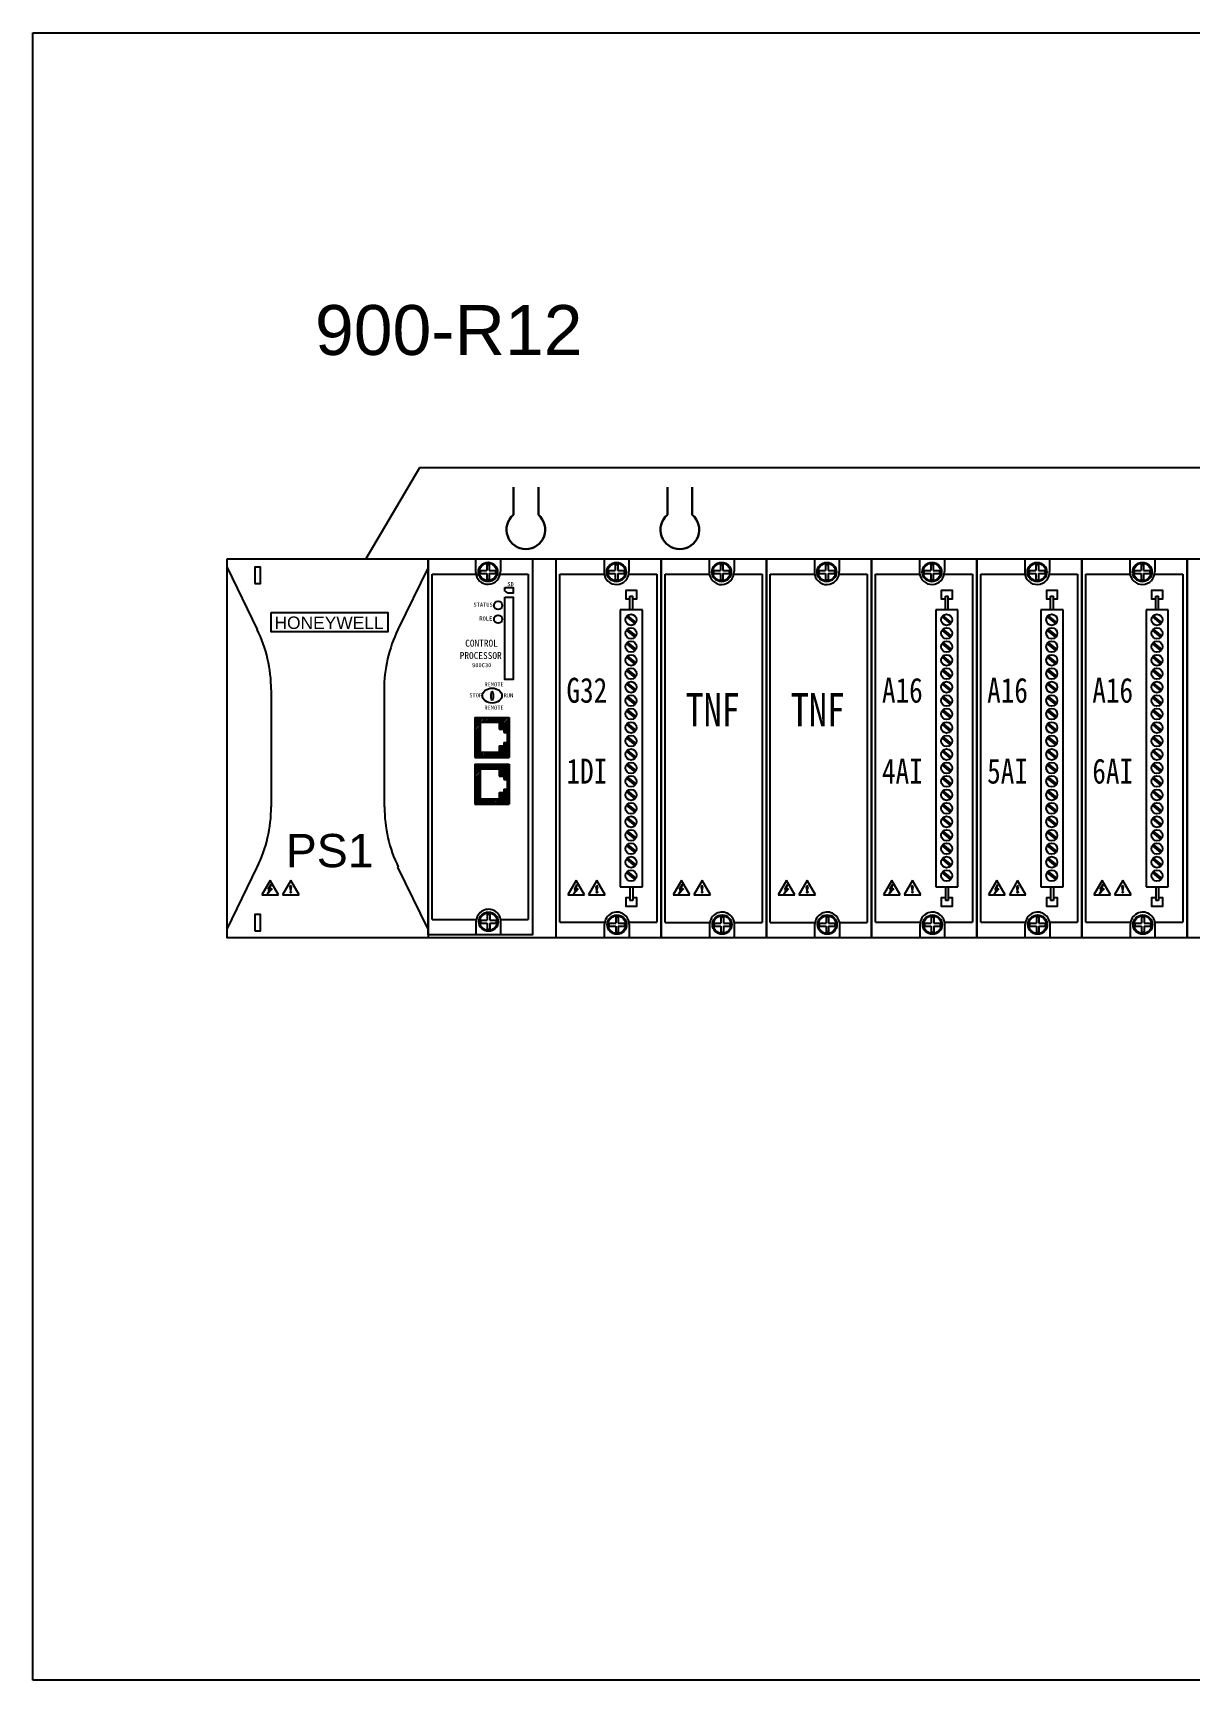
# Model space of a CAD drawing. Extents: x -156069 to -122631, y 9787 to 31117.
# Drawn here: x -156069 to -153985, y 24028 to 26998 of the extents above; entities that cross this region are included whole.
import ezdxf
from ezdxf.enums import TextEntityAlignment as Align

# ---------------------------------------------------------------- set-up
doc = ezdxf.new("R2010")
doc.units = 0
doc.layers.get('0').update_dxf_attribs({"linetype": 'CONTINUOUS'})
for name, color, linetype in [('1', 143, 'CONTINUOUS'), ('Title Block', 7, 'CONTINUOUS'), ('증설con', 4, 'CONTINUOUS')]:
    doc.layers.add(name, color=color, linetype=linetype)
doc.layers.add('AM_0', color=7, linetype='CONTINUOUS', lineweight=30)
doc.styles.add('Arial', font='arial.ttf')
doc.styles.get("Standard").update_dxf_attribs({"font": ''})
doc.styles.get('Standard').set_extended_font_data('SimSun')

# ---------------------------------------------------------------- blocks, each defined once
blk = doc.blocks.new('900P01-0301')
for p, q in [((20484.5, 3992.88), (20495.39, 3970.44)), ((20557.1, 3992.85), (20546.21, 3970.41)), ((20500.4, 3948.61), (20500.4, 3906.39)), ((20541.2, 3948.59), (20541.2, 3906.36)), ((20484.5, 3862.12), (20495.39, 3884.56)), ((20557.1, 3862.12), (20546.21, 3884.56))]:
    blk.add_line(p, q)
at = {"color": 1}
blk.add_lwpolyline([(20500.42, 3976.59), (20542.56, 3976.59), (20542.56, 3969.57), (20500.42, 3969.57)], close=True, dxfattribs=at)
for centre, start, end in [((20450.4, 3948.61), 0, 25.87779), ((20591.2, 3948.59), 154.12221, 180), ((20450.4, 3906.39), 334.12221, 0), ((20591.33, 3906.36), 180, 205.87779)]:
    blk.add_arc(centre, 50, start, end)
at = {"layer": 'Title Block', "color": 0}
for p, q in [((20500, 3879.7), (20497, 3874.5)), ((20500.72, 3876.75), (20499, 3874.77)), ((20500, 3876.5), (20499, 3874.77)), ((20500.25, 3878.23), (20499.25, 3876.5)), ((20499.25, 3876.5), (20500, 3876.5)), ((20500.25, 3878.23), (20499.85, 3876.75)), ((20499.85, 3876.75), (20500.72, 3876.75)), ((20503, 3874.5), (20500, 3879.7)), ((20507.5, 3879.7), (20504.5, 3874.5)), ((20507.5, 3876), (20507.23, 3877.52)), ((20510.5, 3874.5), (20507.5, 3879.7)), ((20507.5, 3876), (20507.77, 3877.52)), ((20497, 3874.5), (20503, 3874.5)), ((20504.5, 3874.5), (20510.5, 3874.5))]:
    blk.add_line(p, q, dxfattribs=at)
for points in [[(20484.5, 3996), (20557.1, 3996), (20557.1, 3859), (20484.5, 3859)], [(20494.5, 3987), (20496.5, 3987), (20496.5, 3993), (20494.5, 3993)], [(20494.5, 3861.5), (20496.5, 3861.5), (20496.5, 3867.5), (20494.5, 3867.5)]]:
    blk.add_lwpolyline(points, close=True, dxfattribs=at)
blk.add_circle((20507.5, 3875.5), 0.2, dxfattribs=at)
blk.add_arc((20507.5, 3877.48), 0.27, 5.30022, 177.39045, dxfattribs=at)
at = {"color": 1, "linetype": 'Continuous', "lineweight": 0, "style": 'Arial'}
blk.add_text('HONEYWELL', height=4.5, dxfattribs=at).set_placement((20521.32, 3970.63, 0), align=Align.CENTER)
blk = doc.blocks.new('900CP1-0200(2)')
for p, q in [((20650.62, 3864.61), (20650.62, 3990.39)), ((20650.62, 3990.39), (20666.59, 3990.39)), ((20666.52, 3996), (20666.52, 3991.02)), ((20675.44, 3990.39), (20685.62, 3990.39)), ((20675.51, 3996), (20675.51, 3991.37)), ((20685.62, 3990.39), (20685.62, 3864.61)), ((20650.62, 3864.61), (20666.77, 3864.61)), ((20675.62, 3864.61), (20685.62, 3864.61)), ((20666.7, 3859), (20666.7, 3863.98)), ((20675.69, 3859), (20675.69, 3863.63))]:
    blk.add_line(p, q)
at = {"color": 7}
for p, q in [((20668.25, 3991.74), (20670.57, 3991.74)), ((20668.25, 3990.67), (20668.25, 3991.74)), ((20668.25, 3990.67), (20670.57, 3990.67)), ((20670.57, 3993.97), (20670.57, 3991.74)), ((20670.57, 3993.97), (20671.47, 3993.97)), ((20670.57, 3990.67), (20670.57, 3988.44)), ((20671.47, 3993.97), (20671.47, 3991.74)), ((20671.47, 3991.74), (20673.78, 3991.74)), ((20671.47, 3990.67), (20671.47, 3988.44)), ((20671.47, 3990.67), (20673.78, 3990.67)), ((20670.57, 3988.44), (20671.47, 3988.44)), ((20666.16, 3938.21), (20666.16, 3923.63)), ((20666.16, 3938.21), (20678.76, 3938.21)), ((20678.76, 3938.21), (20678.76, 3923.63)), ((20666.16, 3923.63), (20678.76, 3923.63)), ((20666.16, 3921.14), (20666.16, 3906.56)), ((20666.16, 3921.14), (20678.76, 3921.14)), ((20678.76, 3921.14), (20678.76, 3906.56)), ((20666.16, 3906.56), (20678.76, 3906.56)), ((20668.44, 3864.33), (20670.75, 3864.33)), ((20668.44, 3863.26), (20668.44, 3864.33)), ((20670.75, 3866.56), (20670.75, 3864.33)), ((20670.75, 3866.56), (20671.65, 3866.56)), ((20671.65, 3866.56), (20671.65, 3864.33)), ((20671.65, 3864.33), (20673.96, 3864.33)), ((20668.44, 3863.26), (20670.75, 3863.26)), ((20670.75, 3863.26), (20670.75, 3861.03)), ((20670.75, 3861.03), (20671.65, 3861.03)), ((20671.65, 3863.26), (20671.65, 3861.03)), ((20671.65, 3863.26), (20673.96, 3863.26))]:
    blk.add_line(p, q, dxfattribs=at)
blk.add_lwpolyline([(20649.2, 3996), (20687.2, 3996), (20687.2, 3859), (20649.2, 3859)], close=True)
for centre, radius in [((20671.02, 3991.2), 3.5), ((20671.02, 3991.2), 3.18), ((20671.2, 3863.8), 3.5), ((20671.2, 3863.8), 3.18)]:
    blk.add_circle(centre, radius, dxfattribs=at)
for centre, start, end in [((20671.02, 3991.2), 182.29967, 2.29967), ((20671.2, 3863.8), 357.70033, 177.70033)]:
    blk.add_arc(centre, 4.5, start, end)
for centre, major_axis, ratio in [((20672.54, 3946.16), (3.55, 0), 0.766082), ((20672.54, 3946), (0, -1.67), 0.245099)]:
    blk.add_ellipse(centre, major_axis=major_axis, ratio=ratio)
at = {"layer": 'Title Block', "color": 0}
for p, q in [((20673.78, 3991.74), (20673.78, 3990.67)), ((20677.2, 3984.25), (20677.2, 3985.5)), ((20677.2, 3984.25), (20678.2, 3983.5)), ((20673.96, 3864.33), (20673.96, 3863.26))]:
    blk.add_line(p, q, dxfattribs=at)
blk.add_lwpolyline([(20677.2, 3985.5), (20680.2, 3985.5), (20680.2, 3983.5), (20678.2, 3983.5)], dxfattribs=at)
blk.add_lwpolyline([(20677.2, 3982), (20680.2, 3982), (20680.2, 3952), (20677.2, 3952)], close=True, dxfattribs=at)
for centre in [(20674.7, 3979), (20674.7, 3974)]:
    blk.add_circle(centre, 1.5, dxfattribs=at)
at = {"layer": '증설con', "color": 7}
for p, q in [((20666.34, 3938.12), (20678.58, 3938.12)), ((20666.34, 3923.72), (20666.34, 3938.12)), ((20668.79, 3938.12), (20666.34, 3935.67)), ((20668, 3938.12), (20666.34, 3936.47)), ((20669.42, 3938.12), (20666.34, 3935.04)), ((20667.2, 3938.12), (20666.34, 3937.26)), ((20668.14, 3936.05), (20666.34, 3934.25)), ((20675.07, 3936.37), (20668.14, 3936.37)), ((20668.14, 3936.37), (20668.14, 3925.47)), ((20670.22, 3938.12), (20668.47, 3936.37)), ((20671.01, 3938.12), (20669.26, 3936.37)), ((20671.81, 3938.12), (20670.06, 3936.37)), ((20672.6, 3938.12), (20670.85, 3936.37)), ((20673.4, 3938.12), (20671.65, 3936.37)), ((20674.19, 3938.12), (20672.44, 3936.37)), ((20674.99, 3938.12), (20673.24, 3936.37)), ((20675.79, 3938.12), (20674.03, 3936.37)), ((20676.58, 3938.12), (20674.83, 3936.37)), ((20678.17, 3938.12), (20675.07, 3935.02)), ((20677.38, 3938.12), (20675.07, 3935.82)), ((20678.58, 3937.74), (20675.07, 3934.23)), ((20675.07, 3936.37), (20675.07, 3933.93)), ((20678.58, 3936.94), (20675.58, 3933.93)), ((20678.58, 3936.15), (20676.37, 3933.93)), ((20678.58, 3923.72), (20678.58, 3938.12)), ((20678.58, 3924.03), (20678.58, 3937.8)), ((20668.14, 3935.09), (20666.34, 3933.29)), ((20668.14, 3934.29), (20666.34, 3932.49)), ((20668.14, 3933.5), (20666.34, 3931.7)), ((20668.14, 3932.7), (20666.34, 3930.9)), ((20668.14, 3931.9), (20666.34, 3930.1)), ((20667.96, 3930.92), (20666.34, 3929.31)), ((20668.14, 3930.31), (20666.34, 3928.51)), ((20667.16, 3930.92), (20667.15, 3930.91)), ((20668.14, 3931.11), (20667.96, 3930.92)), ((20675.07, 3933.93), (20676.78, 3933.93)), ((20678.58, 3935.35), (20676.78, 3933.55)), ((20678.58, 3934.56), (20676.78, 3932.76)), ((20676.78, 3933.93), (20676.78, 3932.72)), ((20676.78, 3932.72), (20677.95, 3932.72)), ((20678.58, 3933.76), (20677.54, 3932.72)), ((20678.58, 3932.96), (20677.95, 3932.33)), ((20677.95, 3932.72), (20677.95, 3929.12)), ((20678.58, 3932.17), (20677.95, 3931.54)), ((20678.58, 3931.37), (20677.95, 3930.74)), ((20678.58, 3930.58), (20677.95, 3929.95)), ((20668.14, 3929.52), (20666.34, 3927.72)), ((20668.14, 3928.72), (20666.34, 3926.92)), ((20668.14, 3927.93), (20666.34, 3926.13)), ((20668.14, 3927.13), (20666.34, 3925.33)), ((20668.14, 3926.34), (20666.34, 3924.54)), ((20668.14, 3925.54), (20666.34, 3923.74)), ((20668.87, 3925.47), (20667.12, 3923.72)), ((20669.43, 3925.4), (20667.75, 3923.72)), ((20675.07, 3925.47), (20668.14, 3925.47)), ((20670.29, 3925.47), (20668.54, 3923.72)), ((20671.02, 3925.4), (20669.34, 3923.72)), ((20671.02, 3924.61), (20670.14, 3923.72)), ((20672.68, 3925.47), (20670.93, 3923.72)), ((20671.89, 3925.47), (20671.02, 3924.61)), ((20671.09, 3925.47), (20671.02, 3925.4)), ((20673.48, 3925.47), (20671.73, 3923.72)), ((20674.27, 3925.47), (20672.52, 3923.72)), ((20675.07, 3925.47), (20673.32, 3923.72)), ((20678.58, 3928.19), (20674.11, 3923.72)), ((20678.58, 3927.4), (20674.91, 3923.72)), ((20678.58, 3928.99), (20675.07, 3925.48)), ((20675.07, 3927.9), (20675.07, 3925.47)), ((20676.71, 3927.9), (20675.07, 3926.27)), ((20675.07, 3927.9), (20676.78, 3927.9)), ((20675.12, 3927.9), (20675.07, 3927.86)), ((20675.91, 3927.9), (20675.07, 3927.07)), ((20678.58, 3926.6), (20675.7, 3923.72)), ((20678.58, 3925.8), (20676.5, 3923.72)), ((20676.78, 3929.12), (20676.78, 3927.9)), ((20676.78, 3929.12), (20677.95, 3929.12)), ((20677.13, 3929.12), (20676.78, 3928.78)), ((20677.92, 3929.12), (20676.78, 3927.98)), ((20678.58, 3925.01), (20677.29, 3923.72)), ((20678.58, 3929.78), (20677.95, 3929.15)), ((20678.58, 3924.21), (20678.09, 3923.72)), ((20666.34, 3923.72), (20678.58, 3923.72)), ((20666.34, 3921.05), (20678.58, 3921.05)), ((20666.34, 3906.65), (20666.34, 3921.05)), ((20668.79, 3921.05), (20666.34, 3918.6)), ((20668, 3921.05), (20666.34, 3919.4)), ((20669.42, 3921.05), (20666.34, 3917.97)), ((20667.2, 3921.05), (20666.34, 3920.19)), ((20668.14, 3918.97), (20666.34, 3917.17)), ((20668.14, 3918.01), (20666.34, 3916.21)), ((20675.07, 3919.3), (20668.14, 3919.3)), ((20668.14, 3919.3), (20668.14, 3908.4)), ((20670.22, 3921.05), (20668.47, 3919.3)), ((20671.01, 3921.05), (20669.26, 3919.3)), ((20671.81, 3921.05), (20670.06, 3919.3)), ((20672.6, 3921.05), (20670.85, 3919.3)), ((20673.4, 3921.05), (20671.65, 3919.3)), ((20674.19, 3921.05), (20672.44, 3919.3)), ((20674.99, 3921.05), (20673.24, 3919.3)), ((20675.79, 3921.05), (20674.03, 3919.3)), ((20676.58, 3921.05), (20674.83, 3919.3)), ((20678.17, 3921.05), (20675.07, 3917.95)), ((20677.38, 3921.05), (20675.07, 3918.75)), ((20678.58, 3920.66), (20675.07, 3917.15)), ((20675.07, 3919.3), (20675.07, 3916.86)), ((20678.58, 3919.87), (20675.58, 3916.86)), ((20678.58, 3919.07), (20676.37, 3916.86)), ((20678.58, 3918.28), (20676.78, 3916.48)), ((20678.58, 3906.65), (20678.58, 3921.05)), ((20678.58, 3906.96), (20678.58, 3920.73)), ((20668.14, 3917.22), (20666.34, 3915.42)), ((20668.14, 3916.42), (20666.34, 3914.62)), ((20668.14, 3915.63), (20666.34, 3913.83)), ((20668.14, 3914.83), (20666.34, 3913.03)), ((20667.96, 3913.85), (20666.34, 3912.24)), ((20668.14, 3913.24), (20666.34, 3911.44)), ((20668.14, 3912.45), (20666.34, 3910.65)), ((20667.16, 3913.85), (20667.15, 3913.84)), ((20668.14, 3914.04), (20667.96, 3913.85)), ((20675.07, 3916.86), (20676.78, 3916.86)), ((20678.58, 3917.48), (20676.78, 3915.68)), ((20676.78, 3916.86), (20676.78, 3915.65)), ((20676.78, 3915.65), (20677.95, 3915.65)), ((20676.78, 3912.05), (20676.78, 3910.83)), ((20676.78, 3912.05), (20677.95, 3912.05)), ((20677.13, 3912.05), (20676.78, 3911.7)), ((20677.92, 3912.05), (20676.78, 3910.91)), ((20678.58, 3916.69), (20677.54, 3915.65)), ((20678.58, 3915.89), (20677.95, 3915.26)), ((20677.95, 3915.65), (20677.95, 3912.05)), ((20678.58, 3915.1), (20677.95, 3914.47)), ((20678.58, 3914.3), (20677.95, 3913.67)), ((20678.58, 3913.5), (20677.95, 3912.87)), ((20678.58, 3912.71), (20677.95, 3912.08)), ((20668.14, 3911.65), (20666.34, 3909.85)), ((20668.14, 3910.85), (20666.34, 3909.05)), ((20668.14, 3910.06), (20666.34, 3908.26)), ((20668.14, 3909.26), (20666.34, 3907.46)), ((20668.14, 3908.47), (20666.34, 3906.67)), ((20666.34, 3906.65), (20678.58, 3906.65)), ((20668.87, 3908.4), (20667.12, 3906.65)), ((20669.43, 3908.33), (20667.75, 3906.65)), ((20675.07, 3908.4), (20668.14, 3908.4)), ((20670.29, 3908.4), (20668.54, 3906.65)), ((20671.02, 3908.33), (20669.34, 3906.65)), ((20671.02, 3907.54), (20670.14, 3906.65)), ((20672.68, 3908.4), (20670.93, 3906.65)), ((20671.89, 3908.4), (20671.02, 3907.54)), ((20671.09, 3908.4), (20671.02, 3908.33)), ((20673.48, 3908.4), (20671.73, 3906.65)), ((20674.27, 3908.4), (20672.52, 3906.65)), ((20675.07, 3908.4), (20673.32, 3906.65)), ((20678.58, 3911.12), (20674.11, 3906.65)), ((20678.58, 3910.32), (20674.91, 3906.65)), ((20678.58, 3911.91), (20675.07, 3908.4)), ((20675.07, 3910.83), (20675.07, 3908.4)), ((20676.71, 3910.83), (20675.07, 3909.2)), ((20675.07, 3910.83), (20676.78, 3910.83)), ((20675.12, 3910.83), (20675.07, 3910.79)), ((20675.91, 3910.83), (20675.07, 3909.99)), ((20678.58, 3909.53), (20675.7, 3906.65)), ((20678.58, 3908.73), (20676.5, 3906.65)), ((20678.58, 3907.94), (20677.29, 3906.65)), ((20678.58, 3907.14), (20678.09, 3906.65))]:
    blk.add_line(p, q, dxfattribs=at)
at = {"layer": 'Title Block', "color": 0, "attachment_point": 1}
for s, insert, char_height in [('  SD', (20675.7, 3987.5), 1.5), ('STATUS', (20665.7, 3980), 1.5), (' ROLE', (20666.7, 3975), 1.5), ('CONTROL', (20662.7, 3966.5), 2.5), ('PROCESSOR', (20660.7, 3962), 2.5), ('900C30', (20665.2, 3958), 1.5), ('REMOTE', (20669.7, 3951), 1.5), ('STOP', (20664.2, 3947), 1.5), ('REMOTE', (20669.7, 3942.5), 1.5), ('RUN', (20676.7, 3947), 1.5)]:
    blk.add_mtext_dynamic_manual_height_columns(s, width=8, gutter_width=1, heights=[0], dxfattribs=dict(at, insert=insert, char_height=char_height))
blk = doc.blocks.new('900TNF-0200(2)')
for p, q in [((20775.63, 3996), (20775.63, 3991.02)), ((20784.61, 3996), (20784.61, 3991.37)), ((20759.72, 3864.61), (20759.72, 3990.39)), ((20759.72, 3990.39), (20775.7, 3990.39)), ((20784.54, 3990.39), (20794.73, 3990.39)), ((20794.73, 3990.39), (20794.73, 3864.61)), ((20759.72, 3864.61), (20775.88, 3864.61)), ((20775.81, 3859), (20775.81, 3863.98)), ((20784.72, 3864.61), (20794.73, 3864.61)), ((20784.79, 3859), (20784.79, 3863.63))]:
    blk.add_line(p, q)
at = {"color": 7}
for p, q in [((20777.36, 3991.74), (20779.67, 3991.74)), ((20777.36, 3990.67), (20777.36, 3991.74)), ((20777.36, 3990.67), (20779.67, 3990.67)), ((20779.67, 3993.97), (20779.67, 3991.74)), ((20779.67, 3993.97), (20780.57, 3993.97)), ((20779.67, 3990.67), (20779.67, 3988.44)), ((20779.67, 3988.44), (20780.57, 3988.44)), ((20780.57, 3993.97), (20780.57, 3991.74)), ((20780.57, 3991.74), (20782.88, 3991.74)), ((20780.57, 3990.67), (20780.57, 3988.44)), ((20780.57, 3990.67), (20782.88, 3990.67)), ((20777.54, 3864.33), (20779.85, 3864.33)), ((20777.54, 3863.26), (20777.54, 3864.33)), ((20777.54, 3863.26), (20779.85, 3863.26)), ((20779.85, 3866.56), (20779.85, 3864.33)), ((20779.85, 3866.56), (20780.75, 3866.56)), ((20779.85, 3863.26), (20779.85, 3861.03)), ((20780.75, 3866.56), (20780.75, 3864.33)), ((20780.75, 3864.33), (20783.06, 3864.33)), ((20780.75, 3863.26), (20780.75, 3861.03)), ((20780.75, 3863.26), (20783.06, 3863.26)), ((20779.85, 3861.03), (20780.75, 3861.03))]:
    blk.add_line(p, q, dxfattribs=at)
blk.add_lwpolyline([(20758.3, 3996), (20796.3, 3996), (20796.3, 3859), (20758.3, 3859)], close=True)
for centre, radius in [((20780.12, 3991.2), 3.5), ((20780.12, 3991.2), 3.18), ((20780.3, 3863.8), 3.5), ((20780.3, 3863.8), 3.18)]:
    blk.add_circle(centre, radius, dxfattribs=at)
for centre, start, end in [((20780.12, 3991.2), 182.29967, 2.29967), ((20780.3, 3863.8), 357.70033, 177.70033)]:
    blk.add_arc(centre, 4.5, start, end)
at = {"layer": 'Title Block', "color": 0}
for p, q in [((20782.88, 3991.74), (20782.88, 3990.67)), ((20765.58, 3879.7), (20762.58, 3874.5)), ((20766.3, 3876.75), (20764.58, 3874.77)), ((20765.58, 3876.5), (20764.58, 3874.77)), ((20765.83, 3878.23), (20764.83, 3876.5)), ((20764.83, 3876.5), (20765.58, 3876.5)), ((20765.83, 3878.23), (20765.43, 3876.75)), ((20765.43, 3876.75), (20766.3, 3876.75)), ((20768.58, 3874.5), (20765.58, 3879.7)), ((20773.08, 3879.7), (20770.08, 3874.5)), ((20773.08, 3876), (20772.81, 3877.52)), ((20776.08, 3874.5), (20773.08, 3879.7)), ((20773.08, 3876), (20773.34, 3877.52)), ((20762.58, 3874.5), (20768.58, 3874.5)), ((20770.08, 3874.5), (20776.08, 3874.5)), ((20783.06, 3864.33), (20783.06, 3863.26))]:
    blk.add_line(p, q, dxfattribs=at)
blk.add_circle((20773.08, 3875.5), 0.2, dxfattribs=at)
blk.add_arc((20773.08, 3877.48), 0.27, 5.30022, 177.39045, dxfattribs=at)
at = {"insert": (20767.11, 3947.45), "char_height": 12, "width": 35, "attachment_point": 1}
blk.add_mtext('{\\W0.8;TNF}', dxfattribs=at)

msp = doc.modelspace()

# ---------------------------------------------------------------- linework, layer by layer
for p, q in [((-153129.88239, 26214.09103), (-155371.83773, 26214.09103)), ((-155039.3962, 26050.12328), (-155039.3962, 26025.29327)), ((-154994.54731, 26050.12328), (-154994.54731, 26027.02737)), ((-154470.5818, 26050.12328), (-154470.5818, 26025.29327)), ((-154425.73291, 26050.12328), (-154425.73291, 26027.02737)), ((-154091.3722, 26050.12328), (-154091.3722, 26025.29327)), ((-154046.52331, 26050.12328), (-154046.52331, 26027.02737)), ((-155118.75031, 26022.12072), (-155039.04156, 26022.12072)), ((-155118.75031, 25394.55064), (-155118.75031, 26022.12072)), ((-154994.90454, 26022.12072), (-154944.08347, 26022.12072)), ((-154944.08347, 26022.12072), (-154944.08347, 25394.55064)), ((-154549.93591, 26022.12072), (-154470.22716, 26022.12072)), ((-154549.93591, 25394.55064), (-154549.93591, 26022.12072)), ((-154426.09014, 26022.12072), (-154375.26907, 26022.12072)), ((-154170.72631, 26022.12072), (-154091.01756, 26022.12072)), ((-154170.72631, 25394.55064), (-154170.72631, 26022.12072)), ((-154046.88054, 26022.12072), (-153996.05947, 26022.12072)), ((-155118.75031, 25394.55064), (-155038.14108, 25394.55064)), ((-154994.00406, 25394.55064), (-154944.08347, 25394.55064)), ((-154549.93591, 25394.55064), (-154469.32668, 25394.55064)), ((-154425.18966, 25394.55064), (-154375.26907, 25394.55064)), ((-154170.72631, 25394.55064), (-154090.11708, 25394.55064)), ((-154045.98006, 25394.55064), (-153996.05947, 25394.55064)), ((-155038.49573, 25366.54808), (-155038.49573, 25391.3781)), ((-154993.64684, 25366.54808), (-154993.64684, 25389.64399)), ((-154469.68133, 25366.54808), (-154469.68133, 25391.3781)), ((-154424.83244, 25366.54808), (-154424.83244, 25389.64399)), ((-154090.47173, 25366.54808), (-154090.47173, 25391.3781)), ((-154045.62284, 25366.54808), (-154045.62284, 25389.64399))]:
    msp.add_line(p, q)
at = {"color": 0}
for p, q in [((-154280.977, 26050.12328), (-154280.977, 26025.29327)), ((-154236.12811, 26050.12328), (-154236.12811, 26027.02737)), ((-154375.26907, 26022.12072), (-154375.26907, 25394.55064)), ((-154360.33111, 26022.12072), (-154280.62236, 26022.12072)), ((-154360.33111, 25394.55064), (-154360.33111, 26022.12072)), ((-154272.33303, 26028.85497), (-154260.79235, 26028.85497)), ((-154272.33303, 26023.53252), (-154272.33303, 26028.85497)), ((-154272.33303, 26023.53252), (-154260.79235, 26023.53252)), ((-154260.79235, 26039.97293), (-154260.79235, 26028.85497)), ((-154260.79235, 26039.97293), (-154256.31535, 26039.97293)), ((-154260.79235, 26023.53252), (-154260.79235, 26012.41456)), ((-154256.31535, 26039.97293), (-154256.31535, 26028.85497)), ((-154256.31535, 26028.85497), (-154244.77467, 26028.85497)), ((-154256.31535, 26023.53252), (-154256.31535, 26012.41456)), ((-154256.31535, 26023.53252), (-154244.77467, 26023.53252)), ((-154236.48534, 26022.12072), (-154185.66427, 26022.12072)), ((-154185.66427, 26022.12072), (-154185.66427, 25394.55064)), ((-153996.05947, 26022.12072), (-153996.05947, 25394.55064)), ((-154260.79235, 26012.41456), (-154256.31535, 26012.41456)), ((-154251.66585, 25957.81568), (-154251.66585, 25458.85568)), ((-154211.74905, 25957.81568), (-154251.66585, 25957.81568)), ((-154211.74905, 25458.85568), (-154211.74905, 25957.81568)), ((-154240.41826, 25945.24615), (-154225.44666, 25933.16804)), ((-154238.79188, 25947.48069), (-154223.82028, 25935.40258)), ((-154997.21108, 25898.9198), (-154982.23948, 25886.8417)), ((-154428.39668, 25898.9198), (-154413.42508, 25886.8417)), ((-154240.41826, 25920.96571), (-154225.44666, 25908.8876)), ((-154238.79188, 25923.20024), (-154223.82028, 25911.12214)), ((-154238.79188, 25898.9198), (-154223.82028, 25886.8417)), ((-154049.18708, 25898.9198), (-154034.21548, 25886.8417)), ((-154998.83746, 25896.68527), (-154983.86586, 25884.60716)), ((-154998.83746, 25872.40483), (-154983.86586, 25860.32672)), ((-154997.21108, 25874.63936), (-154982.23948, 25862.56126)), ((-154430.02306, 25896.68527), (-154415.05146, 25884.60716)), ((-154430.02306, 25872.40483), (-154415.05146, 25860.32672)), ((-154428.39668, 25874.63936), (-154413.42508, 25862.56126)), ((-154240.41826, 25896.68527), (-154225.44666, 25884.60716)), ((-154240.41826, 25872.40483), (-154225.44666, 25860.32672)), ((-154238.79188, 25874.63936), (-154223.82028, 25862.56126)), ((-154050.81346, 25896.68527), (-154035.84186, 25884.60716)), ((-154050.81346, 25872.40483), (-154035.84186, 25860.32672)), ((-154049.18708, 25874.63936), (-154034.21548, 25862.56126)), ((-154998.83746, 25848.12439), (-154983.86586, 25836.04628)), ((-154997.21108, 25850.35892), (-154982.23948, 25838.28082)), ((-154430.02306, 25848.12439), (-154415.05146, 25836.04628)), ((-154428.39668, 25850.35892), (-154413.42508, 25838.28082)), ((-154240.41826, 25848.12439), (-154225.44666, 25836.04628)), ((-154238.79188, 25850.35892), (-154223.82028, 25838.28082)), ((-154050.81346, 25848.12439), (-154035.84186, 25836.04628)), ((-154049.18708, 25850.35892), (-154034.21548, 25838.28082)), ((-154998.83746, 25823.84395), (-154983.86586, 25811.76584)), ((-154997.21108, 25826.07848), (-154982.23948, 25814.00037)), ((-154430.02306, 25823.84395), (-154415.05146, 25811.76584)), ((-154428.39668, 25826.07848), (-154413.42508, 25814.00037)), ((-154240.41826, 25823.84395), (-154225.44666, 25811.76584)), ((-154238.79188, 25826.07848), (-154223.82028, 25814.00037)), ((-154050.81346, 25823.84395), (-154035.84186, 25811.76584)), ((-154049.18708, 25826.07848), (-154034.21548, 25814.00037)), ((-154998.83746, 25799.56351), (-154983.86586, 25787.4854)), ((-154997.21108, 25801.79804), (-154982.23948, 25789.71993)), ((-154430.02306, 25799.56351), (-154415.05146, 25787.4854)), ((-154428.39668, 25801.79804), (-154413.42508, 25789.71993)), ((-154240.41826, 25799.56351), (-154225.44666, 25787.4854)), ((-154238.79188, 25801.79804), (-154223.82028, 25789.71993)), ((-154050.81346, 25799.56351), (-154035.84186, 25787.4854)), ((-154049.18708, 25801.79804), (-154034.21548, 25789.71993)), ((-154998.83746, 25775.28307), (-154983.86586, 25763.20496)), ((-154998.83746, 25751.00263), (-154983.86586, 25738.92452)), ((-154997.21108, 25777.5176), (-154982.23948, 25765.43949)), ((-154997.21108, 25753.23716), (-154982.23948, 25741.15905)), ((-154430.02306, 25775.28307), (-154415.05146, 25763.20496)), ((-154430.02306, 25751.00263), (-154415.05146, 25738.92452)), ((-154428.39668, 25777.5176), (-154413.42508, 25765.43949)), ((-154428.39668, 25753.23716), (-154413.42508, 25741.15905)), ((-154240.41826, 25775.28307), (-154225.44666, 25763.20496)), ((-154240.41826, 25751.00263), (-154225.44666, 25738.92452)), ((-154238.79188, 25777.5176), (-154223.82028, 25765.43949)), ((-154238.79188, 25753.23716), (-154223.82028, 25741.15905)), ((-154050.81346, 25775.28307), (-154035.84186, 25763.20496)), ((-154050.81346, 25751.00263), (-154035.84186, 25738.92452)), ((-154049.18708, 25777.5176), (-154034.21548, 25765.43949)), ((-154049.18708, 25753.23716), (-154034.21548, 25741.15905)), ((-154998.83746, 25726.72219), (-154983.86586, 25714.64408)), ((-154997.21108, 25728.95672), (-154982.23948, 25716.87861)), ((-154430.02306, 25726.72219), (-154415.05146, 25714.64408)), ((-154428.39668, 25728.95672), (-154413.42508, 25716.87861)), ((-154240.41826, 25726.72219), (-154225.44666, 25714.64408)), ((-154238.79188, 25728.95672), (-154223.82028, 25716.87861)), ((-154050.81346, 25726.72219), (-154035.84186, 25714.64408)), ((-154049.18708, 25728.95672), (-154034.21548, 25716.87861)), ((-154998.83746, 25702.44175), (-154983.86586, 25690.36364)), ((-154997.21108, 25704.67628), (-154982.23948, 25692.59817)), ((-154430.02306, 25702.44175), (-154415.05146, 25690.36364)), ((-154428.39668, 25704.67628), (-154413.42508, 25692.59817)), ((-154240.41826, 25702.44175), (-154225.44666, 25690.36364)), ((-154238.79188, 25704.67628), (-154223.82028, 25692.59817)), ((-154050.81346, 25702.44175), (-154035.84186, 25690.36364)), ((-154049.18708, 25704.67628), (-154034.21548, 25692.59817)), ((-154998.83746, 25678.16131), (-154983.86586, 25666.0832)), ((-154997.21108, 25680.39584), (-154982.23948, 25668.31773)), ((-154430.02306, 25678.16131), (-154415.05146, 25666.0832)), ((-154428.39668, 25680.39584), (-154413.42508, 25668.31773)), ((-154240.41826, 25678.16131), (-154225.44666, 25666.0832)), ((-154238.79188, 25680.39584), (-154223.82028, 25668.31773)), ((-154050.81346, 25678.16131), (-154035.84186, 25666.0832)), ((-154049.18708, 25680.39584), (-154034.21548, 25668.31773)), ((-154998.83746, 25653.88086), (-154983.86586, 25641.80276)), ((-154997.21108, 25656.1154), (-154982.23948, 25644.03729)), ((-154997.21108, 25631.83496), (-154982.23948, 25619.75685)), ((-154430.02306, 25653.88086), (-154415.05146, 25641.80276)), ((-154428.39668, 25656.1154), (-154413.42508, 25644.03729)), ((-154428.39668, 25631.83496), (-154413.42508, 25619.75685)), ((-154240.41826, 25653.88086), (-154225.44666, 25641.80276)), ((-154238.79188, 25656.1154), (-154223.82028, 25644.03729)), ((-154238.79188, 25631.83496), (-154223.82028, 25619.75685)), ((-154050.81346, 25653.88086), (-154035.84186, 25641.80276)), ((-154049.18708, 25656.1154), (-154034.21548, 25644.03729)), ((-154049.18708, 25631.83496), (-154034.21548, 25619.75685)), ((-154998.83746, 25629.60042), (-154983.86586, 25617.52232)), ((-154430.02306, 25629.60042), (-154415.05146, 25617.52232)), ((-154240.41826, 25629.60042), (-154225.44666, 25617.52232)), ((-154240.41826, 25605.31998), (-154225.44666, 25593.24188)), ((-154238.79188, 25607.55452), (-154223.82028, 25595.47641)), ((-154050.81346, 25629.60042), (-154035.84186, 25617.52232)), ((-154240.41826, 25581.03954), (-154225.44666, 25568.96144)), ((-154238.79188, 25583.27408), (-154223.82028, 25571.19597)), ((-154240.41826, 25556.7591), (-154225.44666, 25544.681)), ((-154238.79188, 25558.99364), (-154223.82028, 25546.91553)), ((-154240.41826, 25532.47866), (-154225.44666, 25520.40055)), ((-154238.79188, 25534.7132), (-154223.82028, 25522.63509)), ((-154240.41826, 25508.19822), (-154225.44666, 25496.12011)), ((-154240.41826, 25483.91778), (-154225.44666, 25471.83967)), ((-154238.79188, 25510.43276), (-154223.82028, 25498.35465)), ((-154238.79188, 25486.15232), (-154223.82028, 25474.07421)), ((-154251.66585, 25458.85568), (-154211.74905, 25458.85568)), ((-154360.33111, 25394.55064), (-154279.72188, 25394.55064)), ((-154259.89188, 25404.2568), (-154259.89188, 25393.13885)), ((-154259.89188, 25404.2568), (-154255.41487, 25404.2568)), ((-154255.41487, 25404.2568), (-154255.41487, 25393.13885)), ((-154235.58486, 25394.55064), (-154185.66427, 25394.55064)), ((-154280.07653, 25366.54808), (-154280.07653, 25391.3781)), ((-154271.43256, 25393.13885), (-154259.89188, 25393.13885)), ((-154271.43256, 25387.81639), (-154271.43256, 25393.13885)), ((-154271.43256, 25387.81639), (-154259.89188, 25387.81639)), ((-154259.89188, 25387.81639), (-154259.89188, 25376.69843)), ((-154259.89188, 25376.69843), (-154255.41487, 25376.69843)), ((-154255.41487, 25393.13885), (-154243.87419, 25393.13885)), ((-154255.41487, 25387.81639), (-154255.41487, 25376.69843)), ((-154255.41487, 25387.81639), (-154243.87419, 25387.81639)), ((-154235.22764, 25366.54808), (-154235.22764, 25389.64399))]:
    msp.add_line(p, q, dxfattribs=at)
at = {"color": 7}
for p, q in [((-155030.75223, 26028.85497), (-155019.21155, 26028.85497)), ((-155030.75223, 26023.53252), (-155030.75223, 26028.85497)), ((-155030.75223, 26023.53252), (-155019.21155, 26023.53252)), ((-155019.21155, 26039.97293), (-155019.21155, 26028.85497)), ((-155019.21155, 26039.97293), (-155014.73455, 26039.97293)), ((-155019.21155, 26023.53252), (-155019.21155, 26012.41456)), ((-155014.73455, 26039.97293), (-155014.73455, 26028.85497)), ((-155014.73455, 26028.85497), (-155003.19387, 26028.85497)), ((-155014.73455, 26023.53252), (-155014.73455, 26012.41456)), ((-155014.73455, 26023.53252), (-155003.19387, 26023.53252)), ((-154461.93783, 26028.85497), (-154450.39715, 26028.85497)), ((-154461.93783, 26023.53252), (-154461.93783, 26028.85497)), ((-154461.93783, 26023.53252), (-154450.39715, 26023.53252)), ((-154450.39715, 26039.97293), (-154450.39715, 26028.85497)), ((-154450.39715, 26039.97293), (-154445.92015, 26039.97293)), ((-154450.39715, 26023.53252), (-154450.39715, 26012.41456)), ((-154445.92015, 26039.97293), (-154445.92015, 26028.85497)), ((-154445.92015, 26028.85497), (-154434.37947, 26028.85497)), ((-154445.92015, 26023.53252), (-154445.92015, 26012.41456)), ((-154445.92015, 26023.53252), (-154434.37947, 26023.53252)), ((-154082.72823, 26028.85497), (-154071.18755, 26028.85497)), ((-154082.72823, 26023.53252), (-154082.72823, 26028.85497)), ((-154082.72823, 26023.53252), (-154071.18755, 26023.53252)), ((-154071.18755, 26039.97293), (-154071.18755, 26028.85497)), ((-154071.18755, 26039.97293), (-154066.71055, 26039.97293)), ((-154071.18755, 26023.53252), (-154071.18755, 26012.41456)), ((-154066.71055, 26039.97293), (-154066.71055, 26028.85497)), ((-154066.71055, 26028.85497), (-154055.16987, 26028.85497)), ((-154066.71055, 26023.53252), (-154066.71055, 26012.41456)), ((-154066.71055, 26023.53252), (-154055.16987, 26023.53252)), ((-155019.21155, 26012.41456), (-155014.73455, 26012.41456)), ((-154450.39715, 26012.41456), (-154445.92015, 26012.41456)), ((-154071.18755, 26012.41456), (-154066.71055, 26012.41456)), ((-155010.08505, 25957.81568), (-155010.08505, 25458.85568)), ((-154970.16825, 25957.81568), (-155010.08505, 25957.81568)), ((-154970.16825, 25458.85568), (-154970.16825, 25957.81568)), ((-154441.27065, 25957.81568), (-154441.27065, 25458.85568)), ((-154401.35385, 25957.81568), (-154441.27065, 25957.81568)), ((-154401.35385, 25458.85568), (-154401.35385, 25957.81568)), ((-154062.06105, 25957.81568), (-154062.06105, 25458.85568)), ((-154022.14425, 25957.81568), (-154062.06105, 25957.81568)), ((-154022.14425, 25458.85568), (-154022.14425, 25957.81568)), ((-154998.83746, 25945.24615), (-154983.86586, 25933.16804)), ((-154997.21108, 25947.48069), (-154982.23948, 25935.40258)), ((-154430.02306, 25945.24615), (-154415.05146, 25933.16804)), ((-154428.39668, 25947.48069), (-154413.42508, 25935.40258)), ((-154050.81346, 25945.24615), (-154035.84186, 25933.16804)), ((-154049.18708, 25947.48069), (-154034.21548, 25935.40258)), ((-154998.83746, 25920.96571), (-154983.86586, 25908.8876)), ((-154997.21108, 25923.20024), (-154982.23948, 25911.12214)), ((-154430.02306, 25920.96571), (-154415.05146, 25908.8876)), ((-154428.39668, 25923.20024), (-154413.42508, 25911.12214)), ((-154050.81346, 25920.96571), (-154035.84186, 25908.8876)), ((-154049.18708, 25923.20024), (-154034.21548, 25911.12214)), ((-154998.83746, 25605.31998), (-154983.86586, 25593.24188)), ((-154997.21108, 25607.55452), (-154982.23948, 25595.47641)), ((-154430.02306, 25605.31998), (-154415.05146, 25593.24188)), ((-154428.39668, 25607.55452), (-154413.42508, 25595.47641)), ((-154050.81346, 25605.31998), (-154035.84186, 25593.24188)), ((-154049.18708, 25607.55452), (-154034.21548, 25595.47641)), ((-154998.83746, 25581.03954), (-154983.86586, 25568.96144)), ((-154997.21108, 25583.27408), (-154982.23948, 25571.19597)), ((-154430.02306, 25581.03954), (-154415.05146, 25568.96144)), ((-154428.39668, 25583.27408), (-154413.42508, 25571.19597)), ((-154050.81346, 25581.03954), (-154035.84186, 25568.96144)), ((-154049.18708, 25583.27408), (-154034.21548, 25571.19597)), ((-154998.83746, 25556.7591), (-154983.86586, 25544.681)), ((-154997.21108, 25558.99364), (-154982.23948, 25546.91553)), ((-154430.02306, 25556.7591), (-154415.05146, 25544.681)), ((-154428.39668, 25558.99364), (-154413.42508, 25546.91553)), ((-154050.81346, 25556.7591), (-154035.84186, 25544.681)), ((-154049.18708, 25558.99364), (-154034.21548, 25546.91553)), ((-154998.83746, 25532.47866), (-154983.86586, 25520.40055)), ((-154997.21108, 25534.7132), (-154982.23948, 25522.63509)), ((-154430.02306, 25532.47866), (-154415.05146, 25520.40055)), ((-154428.39668, 25534.7132), (-154413.42508, 25522.63509)), ((-154050.81346, 25532.47866), (-154035.84186, 25520.40055)), ((-154049.18708, 25534.7132), (-154034.21548, 25522.63509)), ((-154998.83746, 25508.19822), (-154983.86586, 25496.12011)), ((-154998.83746, 25483.91778), (-154983.86586, 25471.83967)), ((-154997.21108, 25510.43276), (-154982.23948, 25498.35465)), ((-154997.21108, 25486.15232), (-154982.23948, 25474.07421)), ((-154430.02306, 25508.19822), (-154415.05146, 25496.12011)), ((-154430.02306, 25483.91778), (-154415.05146, 25471.83967)), ((-154428.39668, 25510.43276), (-154413.42508, 25498.35465)), ((-154428.39668, 25486.15232), (-154413.42508, 25474.07421)), ((-154050.81346, 25508.19822), (-154035.84186, 25496.12011)), ((-154050.81346, 25483.91778), (-154035.84186, 25471.83967)), ((-154049.18708, 25510.43276), (-154034.21548, 25498.35465)), ((-154049.18708, 25486.15232), (-154034.21548, 25474.07421)), ((-155010.08505, 25458.85568), (-154970.16825, 25458.85568)), ((-154441.27065, 25458.85568), (-154401.35385, 25458.85568)), ((-154062.06105, 25458.85568), (-154022.14425, 25458.85568)), ((-155018.31108, 25404.2568), (-155018.31108, 25393.13885)), ((-155018.31108, 25404.2568), (-155013.83407, 25404.2568)), ((-155013.83407, 25404.2568), (-155013.83407, 25393.13885)), ((-154449.49668, 25404.2568), (-154449.49668, 25393.13885)), ((-154449.49668, 25404.2568), (-154445.01967, 25404.2568)), ((-154445.01967, 25404.2568), (-154445.01967, 25393.13885)), ((-154070.28708, 25404.2568), (-154070.28708, 25393.13885)), ((-154070.28708, 25404.2568), (-154065.81007, 25404.2568)), ((-154065.81007, 25404.2568), (-154065.81007, 25393.13885)), ((-155029.85176, 25393.13885), (-155018.31108, 25393.13885)), ((-155029.85176, 25387.81639), (-155029.85176, 25393.13885)), ((-155029.85176, 25387.81639), (-155018.31108, 25387.81639)), ((-155018.31108, 25387.81639), (-155018.31108, 25376.69843)), ((-155018.31108, 25376.69843), (-155013.83407, 25376.69843)), ((-155013.83407, 25393.13885), (-155002.29339, 25393.13885)), ((-155013.83407, 25387.81639), (-155013.83407, 25376.69843)), ((-155013.83407, 25387.81639), (-155002.29339, 25387.81639)), ((-154461.03736, 25393.13885), (-154449.49668, 25393.13885)), ((-154461.03736, 25387.81639), (-154461.03736, 25393.13885)), ((-154461.03736, 25387.81639), (-154449.49668, 25387.81639)), ((-154449.49668, 25387.81639), (-154449.49668, 25376.69843)), ((-154449.49668, 25376.69843), (-154445.01967, 25376.69843)), ((-154445.01967, 25393.13885), (-154433.47899, 25393.13885)), ((-154445.01967, 25387.81639), (-154445.01967, 25376.69843)), ((-154445.01967, 25387.81639), (-154433.47899, 25387.81639)), ((-154081.82776, 25393.13885), (-154070.28708, 25393.13885)), ((-154081.82776, 25387.81639), (-154081.82776, 25393.13885)), ((-154081.82776, 25387.81639), (-154070.28708, 25387.81639)), ((-154070.28708, 25387.81639), (-154070.28708, 25376.69843)), ((-154070.28708, 25376.69843), (-154065.81007, 25376.69843)), ((-154065.81007, 25393.13885), (-154054.26939, 25393.13885)), ((-154065.81007, 25387.81639), (-154065.81007, 25376.69843)), ((-154065.81007, 25387.81639), (-154054.26939, 25387.81639))]:
    msp.add_line(p, q, dxfattribs=at)
for points in [[(-155718.75146, 26050.12328), (-152850.58617, 26050.12328), (-152850.58617, 25366.54808), (-155718.75146, 25366.54808)], [(-155125.84377, 26050.12328), (-154936.23897, 26050.12328), (-154936.23897, 25366.54808), (-155125.84377, 25366.54808)], [(-154557.02937, 26050.12328), (-154367.42457, 26050.12328), (-154367.42457, 25366.54808), (-154557.02937, 25366.54808)], [(-154557.02937, 26050.12328), (-154367.42457, 26050.12328), (-154367.42457, 25366.54808), (-154557.02937, 25366.54808)], [(-154177.81977, 26050.12328), (-153988.21497, 26050.12328), (-153988.21497, 25366.54808), (-154177.81977, 25366.54808)], [(-153988.21497, 26050.12328), (-153798.61017, 26050.12328), (-153798.61017, 25366.54808), (-153988.21497, 25366.54808)]]:
    msp.add_lwpolyline(points, close=True)
at = {"color": 0}
msp.add_lwpolyline([(-154367.42457, 26050.12328), (-154177.81977, 26050.12328), (-154177.81977, 25366.54808), (-154367.42457, 25366.54808)], close=True, dxfattribs=at)
at = {"color": 7}
for centre, radius in [((-155016.97305, 26026.19374), 17.4636), ((-155016.97305, 26026.19374), 15.86262), ((-154448.15865, 26026.19374), 17.4636), ((-154448.15865, 26026.19374), 15.86262), ((-154068.94905, 26026.19374), 17.4636), ((-154068.94905, 26026.19374), 15.86262), ((-154990.57698, 25940.02595), 9.9792), ((-154421.76258, 25940.02595), 9.9792), ((-154042.55298, 25940.02595), 9.9792), ((-154990.57698, 25915.74551), 9.9792), ((-154990.57698, 25891.46507), 9.9792), ((-154421.76258, 25915.74551), 9.9792), ((-154421.76258, 25891.46507), 9.9792), ((-154042.55298, 25915.74551), 9.9792), ((-154042.55298, 25891.46507), 9.9792), ((-154990.57698, 25600.09978), 9.9792), ((-154421.76258, 25600.09978), 9.9792), ((-154042.55298, 25600.09978), 9.9792), ((-154990.57698, 25575.81934), 9.9792), ((-154421.76258, 25575.81934), 9.9792), ((-154042.55298, 25575.81934), 9.9792), ((-154990.57698, 25551.5389), 9.9792), ((-154421.76258, 25551.5389), 9.9792), ((-154042.55298, 25551.5389), 9.9792), ((-154990.57698, 25527.25846), 9.9792), ((-154990.57698, 25502.97802), 9.9792), ((-154421.76258, 25527.25846), 9.9792), ((-154421.76258, 25502.97802), 9.9792), ((-154042.55298, 25527.25846), 9.9792), ((-154042.55298, 25502.97802), 9.9792), ((-154990.57698, 25478.69758), 9.9792), ((-154421.76258, 25478.69758), 9.9792), ((-154042.55298, 25478.69758), 9.9792), ((-155016.07257, 25390.47762), 17.4636), ((-155016.07257, 25390.47762), 15.86262), ((-154447.25817, 25390.47762), 17.4636), ((-154447.25817, 25390.47762), 15.86262), ((-154068.04857, 25390.47762), 17.4636), ((-154068.04857, 25390.47762), 15.86262)]:
    msp.add_circle(centre, radius, dxfattribs=at)
at = {"color": 0}
for centre, radius in [((-154258.55385, 26026.19374), 17.4636), ((-154258.55385, 26026.19374), 15.86262), ((-154232.15778, 25940.02595), 9.9792), ((-154232.15778, 25915.74551), 9.9792), ((-154232.15778, 25891.46507), 9.9792), ((-154990.57698, 25867.18463), 9.9792), ((-154421.76258, 25867.18463), 9.9792), ((-154232.15778, 25867.18463), 9.9792), ((-154042.55298, 25867.18463), 9.9792), ((-154990.57698, 25842.90419), 9.9792), ((-154421.76258, 25842.90419), 9.9792), ((-154232.15778, 25842.90419), 9.9792), ((-154042.55298, 25842.90419), 9.9792), ((-154990.57698, 25818.62375), 9.9792), ((-154421.76258, 25818.62375), 9.9792), ((-154232.15778, 25818.62375), 9.9792), ((-154042.55298, 25818.62375), 9.9792), ((-154990.57698, 25794.34331), 9.9792), ((-154990.57698, 25770.06287), 9.9792), ((-154421.76258, 25794.34331), 9.9792), ((-154421.76258, 25770.06287), 9.9792), ((-154232.15778, 25794.34331), 9.9792), ((-154232.15778, 25770.06287), 9.9792), ((-154042.55298, 25794.34331), 9.9792), ((-154042.55298, 25770.06287), 9.9792), ((-154990.57698, 25745.78243), 9.9792), ((-154421.76258, 25745.78243), 9.9792), ((-154232.15778, 25745.78243), 9.9792), ((-154042.55298, 25745.78243), 9.9792), ((-154990.57698, 25721.50199), 9.9792), ((-154421.76258, 25721.50199), 9.9792), ((-154232.15778, 25721.50199), 9.9792), ((-154042.55298, 25721.50199), 9.9792), ((-154990.57698, 25697.22155), 9.9792), ((-154421.76258, 25697.22155), 9.9792), ((-154232.15778, 25697.22155), 9.9792), ((-154042.55298, 25697.22155), 9.9792), ((-154990.57698, 25672.94111), 9.9792), ((-154421.76258, 25672.94111), 9.9792), ((-154232.15778, 25672.94111), 9.9792), ((-154042.55298, 25672.94111), 9.9792), ((-154990.57698, 25648.66066), 9.9792), ((-154990.57698, 25624.38022), 9.9792), ((-154421.76258, 25648.66066), 9.9792), ((-154421.76258, 25624.38022), 9.9792), ((-154232.15778, 25648.66066), 9.9792), ((-154232.15778, 25624.38022), 9.9792), ((-154042.55298, 25648.66066), 9.9792), ((-154042.55298, 25624.38022), 9.9792), ((-154232.15778, 25600.09978), 9.9792), ((-154232.15778, 25575.81934), 9.9792), ((-154232.15778, 25551.5389), 9.9792), ((-154232.15778, 25527.25846), 9.9792), ((-154232.15778, 25502.97802), 9.9792), ((-154232.15778, 25478.69758), 9.9792), ((-154257.65337, 25390.47762), 17.4636), ((-154257.65337, 25390.47762), 15.86262)]:
    msp.add_circle(centre, radius, dxfattribs=at)
for centre, start, end in [((-155016.97305, 26026.19374), 182.29967061, 2.29967061), ((-154448.15865, 26026.19374), 182.29967061, 2.29967061), ((-154068.94905, 26026.19374), 182.29967061, 2.29967061), ((-155016.07257, 25390.47762), 357.70032939, 177.70032939), ((-154447.25817, 25390.47762), 357.70032939, 177.70032939), ((-154068.04857, 25390.47762), 357.70032939, 177.70032939)]:
    msp.add_arc(centre, 22.44123, start, end)
for centre, start, end in [((-154258.55385, 26026.19374), 182.29967061, 2.29967061), ((-154257.65337, 25390.47762), 357.70032939, 177.70032939)]:
    msp.add_arc(centre, 22.44123, start, end, dxfattribs=at)
at = {"layer": '1'}
for p, q in [((-156068.88514, 26998.25591), (-151868.88516, 26998.25591)), ((-156068.88514, 24028.25591), (-156068.88514, 26998.25591)), ((-151868.88516, 24028.25591), (-156068.88514, 24028.25591))]:
    msp.add_line(p, q, dxfattribs=at)
at = {"layer": 'AM_0'}
for p, q in [((-155202.67773, 26129.26783), (-155202.67773, 26179.16383)), ((-155157.77133, 26129.26783), (-155157.77133, 26179.16383)), ((-154925.10454, 26129.26783), (-154925.10454, 26179.16383)), ((-154880.19814, 26129.26783), (-154880.19814, 26179.16383))]:
    msp.add_line(p, q, dxfattribs=at)
for centre in [(-155180.22453, 26102.51408), (-154902.65134, 26102.51408)]:
    msp.add_arc(centre, 34.9272, 130.00520089, 49.99479911, dxfattribs=at)
at = {"layer": 'Title Block', "color": 0}
for p, q in [((-155371.83773, 26214.09103), (-155468.62261, 26050.12328)), ((-155003.19387, 26028.85497), (-155003.19387, 26023.53252)), ((-154434.37947, 26028.85497), (-154434.37947, 26023.53252)), ((-154244.77467, 26028.85497), (-154244.77467, 26023.53252)), ((-154055.16987, 26028.85497), (-154055.16987, 26023.53252)), ((-154992.62145, 25957.81568), (-154992.62145, 25982.76368)), ((-154992.62145, 25982.76368), (-154987.63185, 25982.76368)), ((-154987.63185, 25957.81568), (-154987.63185, 25982.76368)), ((-154423.80705, 25957.81568), (-154423.80705, 25982.76368)), ((-154423.80705, 25982.76368), (-154418.81745, 25982.76368)), ((-154418.81745, 25957.81568), (-154418.81745, 25982.76368)), ((-154234.20225, 25957.81568), (-154234.20225, 25982.76368)), ((-154234.20225, 25982.76368), (-154229.21265, 25982.76368)), ((-154229.21265, 25957.81568), (-154229.21265, 25982.76368)), ((-154044.59745, 25957.81568), (-154044.59745, 25982.76368)), ((-154044.59745, 25982.76368), (-154039.60785, 25982.76368)), ((-154039.60785, 25957.81568), (-154039.60785, 25982.76368)), ((-155089.53271, 25469.8136), (-155104.50151, 25443.88688)), ((-155085.93672, 25455.13763), (-155094.52231, 25445.22384)), ((-155089.53271, 25453.86608), (-155094.52231, 25445.22384)), ((-155088.28531, 25462.50832), (-155093.27491, 25453.86608)), ((-155093.27491, 25453.86608), (-155089.53271, 25453.86608)), ((-155088.28531, 25462.50832), (-155090.26028, 25455.13763)), ((-155090.26028, 25455.13763), (-155085.93672, 25455.13763)), ((-155074.56391, 25443.88688), (-155089.53271, 25469.8136)), ((-155052.11071, 25469.8136), (-155067.07951, 25443.88688)), ((-155052.11071, 25451.37128), (-155053.44418, 25458.93377)), ((-155037.14191, 25443.88688), (-155052.11071, 25469.8136)), ((-155052.11071, 25451.37128), (-155050.77724, 25458.93377)), ((-154992.62145, 25458.85568), (-154992.62145, 25433.90768)), ((-154992.62145, 25458.85568), (-154987.63185, 25458.85568)), ((-154987.63185, 25458.85568), (-154987.63185, 25433.90768)), ((-154520.71831, 25469.8136), (-154535.68711, 25443.88688)), ((-154517.12232, 25455.13763), (-154525.70791, 25445.22384)), ((-154520.71831, 25453.86608), (-154525.70791, 25445.22384)), ((-154519.47091, 25462.50832), (-154524.46051, 25453.86608)), ((-154524.46051, 25453.86608), (-154520.71831, 25453.86608)), ((-154519.47091, 25462.50832), (-154521.44588, 25455.13763)), ((-154521.44588, 25455.13763), (-154517.12232, 25455.13763)), ((-154505.74951, 25443.88688), (-154520.71831, 25469.8136)), ((-154483.29631, 25469.8136), (-154498.26511, 25443.88688)), ((-154483.29631, 25451.37128), (-154484.62978, 25458.93377)), ((-154468.32751, 25443.88688), (-154483.29631, 25469.8136)), ((-154483.29631, 25451.37128), (-154481.96284, 25458.93377)), ((-154423.80705, 25458.85568), (-154423.80705, 25433.90768)), ((-154423.80705, 25458.85568), (-154418.81745, 25458.85568)), ((-154418.81745, 25458.85568), (-154418.81745, 25433.90768)), ((-154331.11351, 25469.8136), (-154346.08231, 25443.88688)), ((-154327.51752, 25455.13763), (-154336.10311, 25445.22384)), ((-154331.11351, 25453.86608), (-154336.10311, 25445.22384)), ((-154329.86611, 25462.50832), (-154334.85571, 25453.86608)), ((-154334.85571, 25453.86608), (-154331.11351, 25453.86608)), ((-154329.86611, 25462.50832), (-154331.84108, 25455.13763)), ((-154331.84108, 25455.13763), (-154327.51752, 25455.13763)), ((-154316.14471, 25443.88688), (-154331.11351, 25469.8136)), ((-154293.69151, 25469.8136), (-154308.66031, 25443.88688)), ((-154293.69151, 25451.37128), (-154295.02498, 25458.93377)), ((-154278.72271, 25443.88688), (-154293.69151, 25469.8136)), ((-154293.69151, 25451.37128), (-154292.35804, 25458.93377)), ((-154234.20225, 25458.85568), (-154234.20225, 25433.90768)), ((-154234.20225, 25458.85568), (-154229.21265, 25458.85568)), ((-154229.21265, 25458.85568), (-154229.21265, 25433.90768)), ((-154141.50871, 25469.8136), (-154156.47751, 25443.88688)), ((-154137.91272, 25455.13763), (-154146.49831, 25445.22384)), ((-154141.50871, 25453.86608), (-154146.49831, 25445.22384)), ((-154140.26131, 25462.50832), (-154145.25091, 25453.86608)), ((-154145.25091, 25453.86608), (-154141.50871, 25453.86608)), ((-154140.26131, 25462.50832), (-154142.23628, 25455.13763)), ((-154142.23628, 25455.13763), (-154137.91272, 25455.13763)), ((-154126.53991, 25443.88688), (-154141.50871, 25469.8136)), ((-154104.08671, 25469.8136), (-154119.05551, 25443.88688)), ((-154104.08671, 25451.37128), (-154105.42018, 25458.93377)), ((-154089.11791, 25443.88688), (-154104.08671, 25469.8136)), ((-154104.08671, 25451.37128), (-154102.75324, 25458.93377)), ((-154044.59745, 25458.85568), (-154044.59745, 25433.90768)), ((-154044.59745, 25458.85568), (-154039.60785, 25458.85568)), ((-154039.60785, 25458.85568), (-154039.60785, 25433.90768)), ((-155104.50151, 25443.88688), (-155074.56391, 25443.88688)), ((-155067.07951, 25443.88688), (-155037.14191, 25443.88688)), ((-154987.63185, 25433.90768), (-154992.62145, 25433.90768)), ((-154535.68711, 25443.88688), (-154505.74951, 25443.88688)), ((-154498.26511, 25443.88688), (-154468.32751, 25443.88688)), ((-154418.81745, 25433.90768), (-154423.80705, 25433.90768)), ((-154346.08231, 25443.88688), (-154316.14471, 25443.88688)), ((-154308.66031, 25443.88688), (-154278.72271, 25443.88688)), ((-154229.21265, 25433.90768), (-154234.20225, 25433.90768)), ((-154156.47751, 25443.88688), (-154126.53991, 25443.88688)), ((-154119.05551, 25443.88688), (-154089.11791, 25443.88688)), ((-154039.60785, 25433.90768), (-154044.59745, 25433.90768)), ((-155002.29339, 25393.13885), (-155002.29339, 25387.81639)), ((-154433.47899, 25393.13885), (-154433.47899, 25387.81639)), ((-154243.87419, 25393.13885), (-154243.87419, 25387.81639)), ((-154054.26939, 25393.13885), (-154054.26939, 25387.81639))]:
    msp.add_line(p, q, dxfattribs=at)
for points in [[(-154987.63185, 25977.77408), (-154980.14745, 25977.77408), (-154980.14745, 25992.74288), (-155000.10585, 25992.74288), (-155000.10585, 25977.77408), (-154992.62145, 25977.77408)], [(-154418.81745, 25977.77408), (-154411.33305, 25977.77408), (-154411.33305, 25992.74288), (-154431.29145, 25992.74288), (-154431.29145, 25977.77408), (-154423.80705, 25977.77408)], [(-154229.21265, 25977.77408), (-154221.72825, 25977.77408), (-154221.72825, 25992.74288), (-154241.68665, 25992.74288), (-154241.68665, 25977.77408), (-154234.20225, 25977.77408)], [(-154039.60785, 25977.77408), (-154032.12345, 25977.77408), (-154032.12345, 25992.74288), (-154052.08185, 25992.74288), (-154052.08185, 25977.77408), (-154044.59745, 25977.77408)], [(-154992.62145, 25438.89728), (-155000.10585, 25438.89728), (-155000.10585, 25423.92848), (-154980.14745, 25423.92848), (-154980.14745, 25438.89728), (-154987.63185, 25438.89728)], [(-154423.80705, 25438.89728), (-154431.29145, 25438.89728), (-154431.29145, 25423.92848), (-154411.33305, 25423.92848), (-154411.33305, 25438.89728), (-154418.81745, 25438.89728)], [(-154234.20225, 25438.89728), (-154241.68665, 25438.89728), (-154241.68665, 25423.92848), (-154221.72825, 25423.92848), (-154221.72825, 25438.89728), (-154229.21265, 25438.89728)], [(-154044.59745, 25438.89728), (-154052.08185, 25438.89728), (-154052.08185, 25423.92848), (-154032.12345, 25423.92848), (-154032.12345, 25438.89728), (-154039.60785, 25438.89728)]]:
    msp.add_lwpolyline(points, dxfattribs=at)
for centre in [(-155052.11071, 25448.87648), (-154483.29631, 25448.87648), (-154293.69151, 25448.87648), (-154104.08671, 25448.87648)]:
    msp.add_circle(centre, 0.99792, dxfattribs=at)
for centre in [(-155052.11071, 25458.74197), (-154483.29631, 25458.74197), (-154293.69151, 25458.74197), (-154104.08671, 25458.74197)]:
    msp.add_arc(centre, 1.34719, 5.3002234, 177.39045098, dxfattribs=at)

# ---------------------------------------------------------------- block references
for name, p, xscale, yscale, zscale in [('900P01-0301', (-257928.21266, 6111.68168), 4.989600000000792, 4.989600000000792, 4.989600000000003), ('900CP1-0200(2)', (-257570.03175, 6269.92328), 4.950000000000728, 4.949999999999818, 4.95), ('900TNF-0200(2)', (-258511.85265, 6111.68168), 4.989600000000792, 4.989600000000792, 4.989600000000003), ('900TNF-0200(2)', (-258322.24785, 6111.68168), 4.989600000000792, 4.989600000000792, 4.989600000000003)]:
    msp.add_blockref(name, p, dxfattribs=dict(at, xscale=xscale, yscale=yscale, zscale=zscale))

# ---------------------------------------------------------------- texts
at = {"color": 0, "char_height": 45, "width": 99.792, "attachment_point": 1, "line_spacing_factor": 0.9}
for s, insert in [('{\\W0.8;G32}', (-155107.06463, 25835.49623)), ('{\\W0.8;A16}', (-154538.25023, 25835.49623)), ('{\\W0.8;A16}', (-154348.64543, 25835.49623)), ('{\\W0.8;A16}', (-154159.04063, 25835.49623)), ('{\\W0.8;1DI}', (-155107.06463, 25689.70985)), ('{\\W0.8;4AI}', (-154538.25023, 25689.70985)), ('{\\W0.8;5AI}', (-154348.64543, 25689.70985)), ('{\\W0.8;6AI}', (-154159.04063, 25689.70985))]:
    msp.add_mtext(s, dxfattribs=dict(at, insert=insert))
at = {"layer": 'AM_0', "color": 7, "lineweight": 15, "style": 'Arial'}
for s, height, p in [('900-R12', 90, (-155560.41913, 26417.58546)), ('PS1', 60, (-155613.1419, 25493.92983))]:
    msp.add_text(s, height=height, dxfattribs=at).set_placement(p)

doc.saveas('drawing.dxf')
